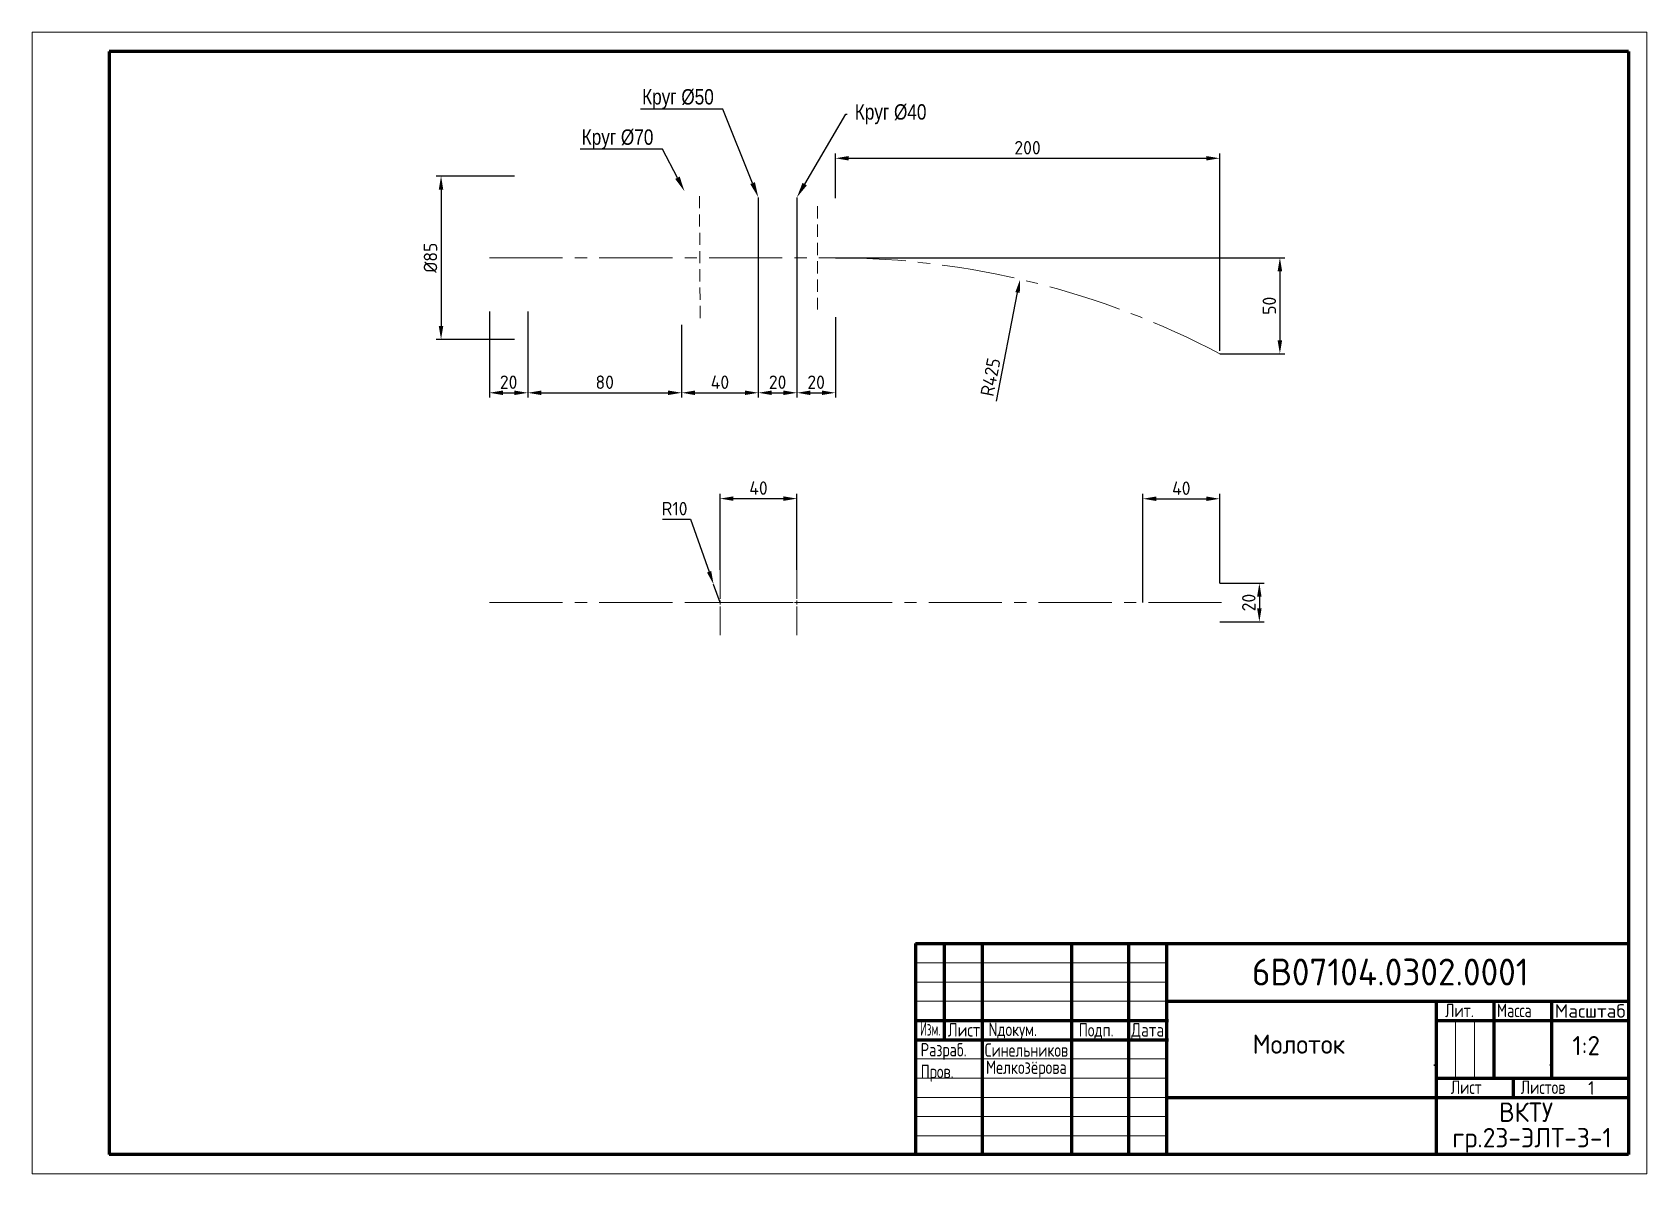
# Paper-space layout 'Layout1' of a CAD drawing. Extents: x 216 to 636, y -107 to 190.
import ezdxf
from ezdxf import colors
from ezdxf.entities.mleader import LeaderData, LeaderLine
from ezdxf.enums import TextEntityAlignment as Align
from ezdxf.math import Vec2, Vec3

# ---------------------------------------------------------------- set-up
doc = ezdxf.new("R2010")
doc.units = 0
doc.linetypes.add('CENTER2', pattern=[28.575, 19.05, -3.175, 3.175, -3.175])
doc.linetypes.add('невидимая2', pattern=[4.7625, 3.175, -1.5875])
doc.layers.get('DEFPOINTS').update_dxf_attribs({"linetype": 'CONTINUOUS'})
for name, color, linetype, lineweight in [('КОНТУР', 7, 'CONTINUOUS', 60), ('НЕВИДИМЫЙ', 116, 'невидимая2', 20), ('ОСИ', 14, 'CENTER2', 20), ('РАЗМЕРЫ', 164, 'CONTINUOUS', 20)]:
    doc.layers.add(name, color=color, linetype=linetype, lineweight=lineweight)
doc.styles.add('RUSS', font='GOST_B.TTF')
doc.styles.get("Standard").update_dxf_attribs({"font": 'arial.ttf', "width": 0.8})
doc.dimstyles.new('2', dxfattribs={"dimtxt": 3.5, "dimasz": 3.5, "dimexe": 1.25, "dimexo": 0, "dimgap": 1, "dimtad": 1, "dimtoh": 1, "dimdec": 0, "dimlfac": 2, "dimdsep": 46, "dimlunit": 6, "dimtxsty": 'RUSS', "dimcen": 0, "dimadec": 0, "dimazin": 0, "dimtfac": 1, "dimtdec": 0, "dimtmove": 0, "dimatfit": 3, "dimfxl": 1, "dimtolj": 1, "dimtzin": 0, "dimarcsym": 0})

# ---------------------------------------------------------------- blocks, each defined once
blk = doc.blocks.new('*D55')
at = {"layer": 'DEFPOINTS', "color": 0, "transparency": 16777216}
for p in [(473.39, 125.66), (432.34, -86.28)]:
    blk.add_point(p, dxfattribs=at)
at = {"layer": 'РАЗМЕРЫ', "color": 0, "lineweight": -2, "transparency": 16777216}
blk.add_line((467.25, 93.95), (472.72, 122.22), dxfattribs=at)
at = {"layer": 'РАЗМЕРЫ', "color": 0, "transparency": 16777216}
blk.add_solid([(472.15, 122.33), (473.29, 122.11), (473.39, 125.66)], dxfattribs=at)
at = {"layer": 'РАЗМЕРЫ', "color": 0, "transparency": 16777216, "insert": (465.66, 100.22), "char_height": 3.5, "attachment_point": 5, "rotation": 79.0397, "style": 'RUSS'}
blk.add_mtext('\\A1;R425', dxfattribs=at)
blk = doc.blocks.new('*D56')
at = {"layer": 'DEFPOINTS', "color": 0, "transparency": 16777216}
for p in [(425.31, 131.27), (525.31, 106.27), (540.96, 106.27)]:
    blk.add_point(p, dxfattribs=at)
at = {"layer": 'РАЗМЕРЫ', "color": 0, "lineweight": -2, "transparency": 16777216}
for p, q in [((425.31, 131.27), (542.21, 131.27)), ((540.96, 127.77), (540.96, 109.77)), ((525.31, 106.27), (542.21, 106.27))]:
    blk.add_line(p, q, dxfattribs=at)
at = {"layer": 'РАЗМЕРЫ', "color": 0, "transparency": 16777216}
for points in [[(540.37, 127.77), (541.54, 127.77), (540.96, 131.27)], [(540.37, 109.77), (541.54, 109.77), (540.96, 106.27)]]:
    blk.add_solid(points, dxfattribs=at)
at = {"layer": 'РАЗМЕРЫ', "color": 0, "transparency": 16777216, "insert": (538.21, 118.77), "char_height": 3.5, "attachment_point": 5, "rotation": 90, "style": 'RUSS'}
blk.add_mtext('\\A1;50', dxfattribs=at)
blk = doc.blocks.new('*D57')
at = {"layer": 'DEFPOINTS', "color": 0, "transparency": 16777216}
for p in [(525.31, 157.15), (425.31, 146.77), (525.31, 107.02)]:
    blk.add_point(p, dxfattribs=at)
at = {"layer": 'РАЗМЕРЫ', "color": 0, "lineweight": -2, "transparency": 16777216}
for p, q in [((425.31, 146.77), (425.31, 158.4)), ((428.81, 157.15), (521.81, 157.15)), ((525.31, 107.02), (525.31, 158.4))]:
    blk.add_line(p, q, dxfattribs=at)
at = {"layer": 'РАЗМЕРЫ', "color": 0, "transparency": 16777216}
for points in [[(428.81, 157.73), (428.81, 156.56), (425.31, 157.15)], [(521.81, 157.73), (521.81, 156.56), (525.31, 157.15)]]:
    blk.add_solid(points, dxfattribs=at)
at = {"layer": 'РАЗМЕРЫ', "color": 0, "transparency": 16777216, "insert": (475.31, 159.9), "char_height": 3.5, "attachment_point": 5, "style": 'RUSS'}
blk.add_mtext('\\A1;200', dxfattribs=at)
blk = doc.blocks.new('*D58')
at = {"layer": 'DEFPOINTS', "color": 0, "transparency": 16777216}
for p in [(341.81, 152.52), (322.73, 110.02), (341.81, 110.02)]:
    blk.add_point(p, dxfattribs=at)
at = {"layer": 'РАЗМЕРЫ', "color": 0, "lineweight": -2, "transparency": 16777216}
for p, q in [((341.81, 152.52), (321.48, 152.52)), ((322.73, 149.02), (322.73, 113.52)), ((341.81, 110.02), (321.48, 110.02))]:
    blk.add_line(p, q, dxfattribs=at)
at = {"layer": 'РАЗМЕРЫ', "color": 0, "transparency": 16777216}
for points in [[(322.14, 149.02), (323.31, 149.02), (322.73, 152.52)], [(322.14, 113.52), (323.31, 113.52), (322.73, 110.02)]]:
    blk.add_solid(points, dxfattribs=at)
at = {"layer": 'РАЗМЕРЫ', "color": 0, "transparency": 16777216, "insert": (319.98, 131.27), "char_height": 3.5, "attachment_point": 5, "rotation": 90, "style": 'RUSS'}
blk.add_mtext('\\A1;%%C85', dxfattribs=at)
blk = doc.blocks.new('*D59')
at = {"layer": 'DEFPOINTS', "color": 0, "transparency": 16777216}
for p in [(335.31, 117.3), (345.31, 117.3), (345.31, 96.13)]:
    blk.add_point(p, dxfattribs=at)
at = {"layer": 'РАЗМЕРЫ', "color": 0, "lineweight": -2, "transparency": 16777216}
for p, q in [((335.31, 117.3), (335.31, 94.88)), ((345.31, 117.3), (345.31, 94.88)), ((338.81, 96.13), (341.81, 96.13))]:
    blk.add_line(p, q, dxfattribs=at)
at = {"layer": 'РАЗМЕРЫ', "color": 0, "transparency": 16777216}
for points in [[(338.81, 96.71), (338.81, 95.54), (335.31, 96.13)], [(341.81, 96.71), (341.81, 95.54), (345.31, 96.13)]]:
    blk.add_solid(points, dxfattribs=at)
at = {"layer": 'РАЗМЕРЫ', "color": 0, "transparency": 16777216, "insert": (340.31, 98.88), "char_height": 3.5, "attachment_point": 5, "style": 'RUSS'}
blk.add_mtext('\\A1;20', dxfattribs=at)
blk = doc.blocks.new('*D60')
at = {"layer": 'DEFPOINTS', "color": 0, "transparency": 16777216}
for p in [(345.31, 117.3), (385.31, 113.77), (385.31, 96.13)]:
    blk.add_point(p, dxfattribs=at)
at = {"layer": 'РАЗМЕРЫ', "color": 0, "lineweight": -2, "transparency": 16777216}
for p, q in [((345.31, 117.3), (345.31, 94.88)), ((385.31, 113.77), (385.31, 94.88)), ((348.81, 96.13), (381.81, 96.13))]:
    blk.add_line(p, q, dxfattribs=at)
at = {"layer": 'РАЗМЕРЫ', "color": 0, "transparency": 16777216}
for points in [[(348.81, 96.71), (348.81, 95.54), (345.31, 96.13)], [(381.81, 96.71), (381.81, 95.54), (385.31, 96.13)]]:
    blk.add_solid(points, dxfattribs=at)
at = {"layer": 'РАЗМЕРЫ', "color": 0, "transparency": 16777216, "insert": (365.31, 98.88), "char_height": 3.5, "attachment_point": 5, "style": 'RUSS'}
blk.add_mtext('\\A1;80', dxfattribs=at)
blk = doc.blocks.new('*D61')
at = {"layer": 'DEFPOINTS', "color": 0, "transparency": 16777216}
for p in [(405.27, 120.11), (385.31, 113.77), (405.27, 96.13)]:
    blk.add_point(p, dxfattribs=at)
at = {"layer": 'РАЗМЕРЫ', "color": 0, "lineweight": -2, "transparency": 16777216}
for p, q in [((405.27, 120.11), (405.27, 94.88)), ((385.31, 113.77), (385.31, 94.88)), ((388.81, 96.13), (401.77, 96.13))]:
    blk.add_line(p, q, dxfattribs=at)
at = {"layer": 'РАЗМЕРЫ', "color": 0, "transparency": 16777216}
for points in [[(388.81, 96.71), (388.81, 95.54), (385.31, 96.13)], [(401.77, 96.71), (401.77, 95.54), (405.27, 96.13)]]:
    blk.add_solid(points, dxfattribs=at)
at = {"layer": 'РАЗМЕРЫ', "color": 0, "transparency": 16777216, "insert": (395.29, 98.88), "char_height": 3.5, "attachment_point": 5, "style": 'RUSS'}
blk.add_mtext('\\A1;40', dxfattribs=at)
blk = doc.blocks.new('*D62')
at = {"layer": 'DEFPOINTS', "color": 0, "transparency": 16777216}
for p in [(405.27, 146.98), (415.31, 146.98), (415.31, 96.13)]:
    blk.add_point(p, dxfattribs=at)
at = {"layer": 'РАЗМЕРЫ', "color": 0, "lineweight": -2, "transparency": 16777216}
for p, q in [((405.27, 146.98), (405.27, 94.88)), ((415.31, 146.98), (415.31, 94.88)), ((408.77, 96.13), (411.81, 96.13))]:
    blk.add_line(p, q, dxfattribs=at)
at = {"layer": 'РАЗМЕРЫ', "color": 0, "transparency": 16777216}
for points in [[(408.77, 96.71), (408.77, 95.54), (405.27, 96.13)], [(411.81, 96.71), (411.81, 95.54), (415.31, 96.13)]]:
    blk.add_solid(points, dxfattribs=at)
at = {"layer": 'РАЗМЕРЫ', "color": 0, "transparency": 16777216, "insert": (410.29, 98.88), "char_height": 3.5, "attachment_point": 5, "style": 'RUSS'}
blk.add_mtext('\\A1;20', dxfattribs=at)
blk = doc.blocks.new('*D63')
at = {"layer": 'DEFPOINTS', "color": 0, "transparency": 16777216}
for p in [(415.31, 120.11), (425.31, 115.77), (425.31, 96.13)]:
    blk.add_point(p, dxfattribs=at)
at = {"layer": 'РАЗМЕРЫ', "color": 0, "lineweight": -2, "transparency": 16777216}
for p, q in [((415.31, 120.11), (415.31, 94.88)), ((425.31, 115.77), (425.31, 94.88)), ((418.81, 96.13), (421.81, 96.13))]:
    blk.add_line(p, q, dxfattribs=at)
at = {"layer": 'РАЗМЕРЫ', "color": 0, "transparency": 16777216}
for points in [[(418.81, 96.71), (418.81, 95.54), (415.31, 96.13)], [(421.81, 96.71), (421.81, 95.54), (425.31, 96.13)]]:
    blk.add_solid(points, dxfattribs=at)
at = {"layer": 'РАЗМЕРЫ', "color": 0, "transparency": 16777216, "insert": (420.31, 98.88), "char_height": 3.5, "attachment_point": 5, "style": 'RUSS'}
blk.add_mtext('\\A1;20', dxfattribs=at)
blk = doc.blocks.new('*U65')
at = {"layer": 'ОСИ', "color": 0, "linetype": 'CENTER2', "transparency": 16777216}
for p, q in [((0, 1), (0, 8.5)), ((-8.5, 0), (-1, 0)), ((1, 0), (8.5, 0)), ((0, -8.5), (0, -1))]:
    blk.add_line(p, q, dxfattribs=at)
at = {"layer": 'ОСИ', "color": 0, "linetype": 'Continuous', "transparency": 16777216}
for p, q in [((-0.5, 0), (0.5, 0)), ((0, -0.5), (0, 0.5))]:
    blk.add_line(p, q, dxfattribs=at)
blk = doc.blocks.new('*U66')
at = {"layer": 'ОСИ', "color": 0, "linetype": 'CENTER2', "transparency": 16777216}
for p, q in [((0, 1), (0, 8.5)), ((-8.5, 0), (-1, 0)), ((1, 0), (8.5, 0)), ((0, -8.5), (0, -1))]:
    blk.add_line(p, q, dxfattribs=at)
at = {"layer": 'ОСИ', "color": 0, "linetype": 'Continuous', "transparency": 16777216}
for p, q in [((-0.5, 0), (0.5, 0)), ((0, -0.5), (0, 0.5))]:
    blk.add_line(p, q, dxfattribs=at)
blk = doc.blocks.new('*D73')
at = {"layer": 'DEFPOINTS', "color": 0, "transparency": 16777216}
for p in [(525.31, 46.55), (525.31, 36.55), (535.62, 36.55)]:
    blk.add_point(p, dxfattribs=at)
at = {"layer": 'РАЗМЕРЫ', "color": 0, "lineweight": -2, "transparency": 16777216}
for p, q in [((525.31, 46.55), (536.87, 46.55)), ((535.62, 43.05), (535.62, 40.05)), ((525.31, 36.55), (536.87, 36.55))]:
    blk.add_line(p, q, dxfattribs=at)
at = {"layer": 'РАЗМЕРЫ', "color": 0, "transparency": 16777216}
for points in [[(535.03, 43.05), (536.2, 43.05), (535.62, 46.55)], [(535.03, 40.05), (536.2, 40.05), (535.62, 36.55)]]:
    blk.add_solid(points, dxfattribs=at)
at = {"layer": 'РАЗМЕРЫ', "color": 0, "transparency": 16777216, "insert": (532.87, 41.55), "char_height": 3.5, "attachment_point": 5, "rotation": 90, "style": 'RUSS'}
blk.add_mtext('\\A1;20', dxfattribs=at)
blk = doc.blocks.new('*D74')
at = {"layer": 'DEFPOINTS', "color": 0, "transparency": 16777216}
for p in [(525.31, 68.55), (525.31, 46.55), (505.31, 41.55)]:
    blk.add_point(p, dxfattribs=at)
at = {"layer": 'РАЗМЕРЫ', "color": 0, "lineweight": -2, "transparency": 16777216}
for p, q in [((505.31, 41.55), (505.31, 69.8)), ((508.81, 68.55), (521.81, 68.55)), ((525.31, 46.55), (525.31, 69.8))]:
    blk.add_line(p, q, dxfattribs=at)
at = {"layer": 'РАЗМЕРЫ', "color": 0, "transparency": 16777216}
for points in [[(508.81, 69.14), (508.81, 67.97), (505.31, 68.55)], [(521.81, 69.14), (521.81, 67.97), (525.31, 68.55)]]:
    blk.add_solid(points, dxfattribs=at)
at = {"layer": 'РАЗМЕРЫ', "color": 0, "transparency": 16777216, "insert": (515.31, 71.3), "char_height": 3.5, "attachment_point": 5, "style": 'RUSS'}
blk.add_mtext('\\A1;40', dxfattribs=at)
blk = doc.blocks.new('*D75')
at = {"layer": 'DEFPOINTS', "color": 0, "transparency": 16777216}
for p in [(393.64, 46.26), (395.31, 41.55)]:
    blk.add_point(p, dxfattribs=at)
at = {"layer": 'РАЗМЕРЫ', "color": 0, "lineweight": -2, "transparency": 16777216}
for p, q in [((380.38, 63.24), (387.61, 63.24)), ((387.61, 63.24), (392.47, 49.56)), ((395.31, 41.55), (393.64, 46.26))]:
    blk.add_line(p, q, dxfattribs=at)
at = {"layer": 'РАЗМЕРЫ', "color": 0, "transparency": 16777216}
blk.add_solid([(393.02, 49.76), (391.92, 49.37), (393.64, 46.26)], dxfattribs=at)
at = {"layer": 'РАЗМЕРЫ', "color": 0, "transparency": 16777216, "insert": (383.49, 65.99), "char_height": 3.5, "attachment_point": 5, "style": 'RUSS'}
blk.add_mtext('\\A1;R10', dxfattribs=at)
blk = doc.blocks.new('*D76')
at = {"layer": 'DEFPOINTS', "color": 0, "transparency": 16777216}
for p in [(415.31, 68.59), (395.31, 50.05), (415.31, 50.05)]:
    blk.add_point(p, dxfattribs=at)
at = {"layer": 'РАЗМЕРЫ', "color": 0, "lineweight": -2, "transparency": 16777216}
for p, q in [((395.31, 50.05), (395.31, 69.84)), ((398.81, 68.59), (411.81, 68.59)), ((415.31, 50.05), (415.31, 69.84))]:
    blk.add_line(p, q, dxfattribs=at)
at = {"layer": 'РАЗМЕРЫ', "color": 0, "transparency": 16777216}
for points in [[(398.81, 69.18), (398.81, 68.01), (395.31, 68.59)], [(411.81, 69.18), (411.81, 68.01), (415.31, 68.59)]]:
    blk.add_solid(points, dxfattribs=at)
at = {"layer": 'РАЗМЕРЫ', "color": 0, "transparency": 16777216, "insert": (405.31, 71.34), "char_height": 3.5, "attachment_point": 5, "style": 'RUSS'}
blk.add_mtext('\\A1;40', dxfattribs=at)

psp = doc.layouts.get("Layout1")

# ---------------------------------------------------------------- linework, layer by layer
at = {"layer": 'КОНТУР', "lineweight": 20}
for p, q in [((216.39, 189.93), (216.39, -107.07)), ((636.39, 189.93), (216.39, 189.93)), ((636.39, -107.07), (636.39, 189.93)), ((446.61, -52.21), (511.61, -52.21)), ((446.61, -57.21), (511.61, -57.21)), ((446.61, -62.21), (511.61, -62.21)), ((586.61, -67.21), (586.61, -82.21)), ((591.61, -67.21), (591.61, -82.21)), ((446.61, -77.21), (511.61, -77.21)), ((446.61, -82.21), (511.61, -82.21)), ((446.61, -87.21), (511.61, -87.21)), ((446.61, -92.21), (511.61, -92.21)), ((446.61, -97.21), (511.61, -97.21)), ((216.39, -107.07), (636.39, -107.07))]:
    psp.add_line(p, q, dxfattribs=at)
at = {"layer": 'КОНТУР', "lineweight": 60}
for p, q in [((631.61, 184.93), (236.39, 184.93)), ((236.39, 184.93), (236.39, -102.07)), ((631.61, 184.93), (631.61, -102.07)), ((446.15, -47.21), (631.61, -47.21)), ((453.61, -47.21), (453.61, -72.64)), ((463.49, -47.21), (463.49, -102.32)), ((486.75, -47.21), (486.75, -102.32)), ((501.61, -47.21), (501.61, -72.21)), ((511.45, -47.21), (511.45, -102.32)), ((511.45, -62.21), (631.61, -62.21)), ((581.59, -62.21), (581.59, -101.85)), ((596.61, -62.21), (596.61, -82.21)), ((611.61, -62.21), (611.61, -82.53)), ((446.61, -67.21), (511.98, -67.21)), ((446.61, -72.21), (511.98, -72.21)), ((511.45, -87.21), (631.61, -87.21)), ((631.61, -102.07), (236.39, -102.07))]:
    psp.add_line(p, q, dxfattribs=at)
at = {"layer": 'КОНТУР', "lineweight": 25}
for p, q in [((236.39, -102.07), (236.39, -47.07)), ((501.61, -72.21), (501.61, -72.21)), ((236.39, -102.07), (421.61, -102.07))]:
    psp.add_line(p, q, dxfattribs=at)
at = {"layer": 'КОНТУР'}
for p, q in [((446.15, -47.21), (446.15, -102.07)), ((501.61, -67.21), (501.61, -67.21)), ((501.61, -67.21), (501.61, -102.21)), ((581.61, -67.21), (631.57, -67.21)), ((581.61, -82.21), (631.57, -82.21)), ((601.61, -82.21), (601.61, -87.21)), ((291.61, -102.07), (291.61, -102.07))]:
    psp.add_line(p, q, dxfattribs=at)
at = {"layer": 'КОНТУР', "linetype": 'ByBlock'}
for p, q in [((581.45, -78.98), (581.45, -78.61)), ((596.71, -80.13), (596.71, -78.61)), ((596.71, -80.13), (596.71, -78.61)), ((611.51, -78.6), (611.51, -78.97)), ((611.51, -78.6), (611.51, -78.97))]:
    psp.add_line(p, q, dxfattribs=at)
at = {"layer": 'НЕВИДИМЫЙ'}
for p, q in [((389.96, 147.3), (390.14, 115.34)), ((420.66, 144.66), (420.66, 117.78))]:
    psp.add_line(p, q, dxfattribs=at)
at = {"layer": 'ОСИ'}
for p, q in [((335.31, 131.27), (425.31, 131.27)), ((335.31, 41.55), (526.09, 41.55))]:
    psp.add_line(p, q, dxfattribs=at)
psp.add_arc((424.46, -84.6), 215.88, 62.1515, 89.776, dxfattribs=at)

# ---------------------------------------------------------------- block references
at = {"layer": 'ОСИ', "linetype": 'CENTER2'}
for name, p in [('*U65', (395.31, 41.55)), ('*U66', (415.31, 41.55))]:
    psp.add_blockref(name, p, dxfattribs=at)

# ---------------------------------------------------------------- texts
at = {"layer": 'КОНТУР', "style": 'RUSS'}
for s, height, p in [('6В07104.0302.0001', 7, (533.66, -58.09)), ('Молоток', 5, (533.87, -75.86)), ('1:2', 4.997, (617.05, -76.24))]:
    psp.add_text(s, height=height, dxfattribs=at).set_placement(p)
at = {"layer": 'КОНТУР', "style": 'RUSS', "width": 0.8}
for s, p in [('Лит.', (583.93, -66.34)), ('Масса', (597.43, -66.34)), ('Nдокум.', (465.17, -71.26)), ('Подп.', (488.64, -71.39)), ('Разраб.', (447.5, -76.56)), ('Пров.', (447.5, -82.22))]:
    psp.add_text(s, height=3.5, dxfattribs=at).set_placement(p)
at = {"layer": 'КОНТУР', "style": 'RUSS'}
for s, width, p, p2 in [('Масштаб', 0.984603, (612.45, -66.47), (630.88, -66.47)), ('Изм.', 0.599806, (447.37, -71.14), (452.67, -71.14)), ('Лист', 0.813309, (454.57, -71.39), (463.02, -71.39)), ('Дата', 0.773685, (502.27, -71.39), (510.85, -71.39)), ('Синельников', 0.812882, (464.17, -76.64), (485.86, -76.64)), ('Мелкозёрова', 0.773137, (464.49, -81.11), (485.52, -81.11))]:
    psp.add_text(s, height=3.5, dxfattribs=dict(at, width=width)).set_placement(p, p2, align=Align.FIT)
at = {"layer": 'КОНТУР', "lineweight": 60, "ltscale": 0.8, "style": 'RUSS', "width": 0.8}
psp.add_text('Лист', height=3.5, dxfattribs=at).set_placement((585.42, -86.31))
at = {"layer": 'КОНТУР', "ltscale": 0.8, "style": 'RUSS', "width": 0.8}
psp.add_text('Листов', height=3.5, dxfattribs=at).set_placement((603.62, -86.31))
at = {"layer": 'КОНТУР', "style": 'RUSS'}
for s, height, p in [('1', 3.52, (622.01, -86.51)), ('ВКТУ ', 5.046, (606.55, -93.59)), ('гр.23-ЭЛТ-3-1', 5.0461, (606.55, -100.21))]:
    psp.add_text(s, height=height, dxfattribs=at).set_placement(p, align=Align.CENTER)

# ---------------------------------------------------------------- dimensions: what is measured, and where the dimension line sits
at = {"layer": 'РАЗМЕРЫ'}
for base, p1, p2, picture, middle in [((525.31, 157.15), (425.31, 146.77), (525.31, 107.02), '*D57', (475.31, 159.9)), ((345.31, 96.13), (335.31, 117.3), (345.31, 117.3), '*D59', (340.31, 98.88)), ((415.31, 68.59), (395.31, 50.05), (415.31, 50.05), '*D76', (405.31, 71.34)), ((525.31, 68.55), (505.31, 41.55), (525.31, 46.55), '*D74', (515.31, 71.3))]:
    dim = psp.add_linear_dim(base=base, p1=p1, p2=p2, dimstyle='2', dxfattribs=at)
    dim.commit()
    dim.dimension.update_dxf_attribs({"geometry": picture, "text_midpoint": middle})
dim = psp.add_linear_dim(base=(322.73, 110.02), p1=(341.81, 152.52), p2=(341.81, 110.02), angle=90, text='%%C<>', dimstyle='2', dxfattribs=at)
dim.commit()
dim.dimension.update_dxf_attribs({"geometry": '*D58', "text_midpoint": (319.98, 131.27)})
for base, p1, p2, picture, middle in [((415.31, 96.13), (405.27, 146.98), (415.31, 146.98), '*D62', (410.29, 98.88)), ((405.27, 96.13), (385.31, 113.77), (405.27, 120.11), '*D61', (395.29, 98.88)), ((425.31, 96.13), (415.31, 120.11), (425.31, 115.77), '*D63', (420.31, 98.88)), ((385.31, 96.13), (345.31, 117.3), (385.31, 113.77), '*D60', (365.31, 98.88))]:
    dim = psp.add_linear_dim(base=base, p1=p1, p2=p2, dimstyle='2', override={"dimtmove": 1}, dxfattribs=at)
    dim.commit()
    dim.dimension.update_dxf_attribs({"geometry": picture, "text_midpoint": middle})
for base, p1, p2, picture, middle in [((540.96, 106.27), (425.31, 131.27), (525.31, 106.27), '*D56', (538.21, 118.77)), ((535.62, 36.55), (525.31, 46.55), (525.31, 36.55), '*D73', (532.87, 41.55))]:
    dim = psp.add_linear_dim(base=base, p1=p1, p2=p2, angle=90, dimstyle='2', dxfattribs=at)
    dim.commit()
    dim.dimension.update_dxf_attribs({"geometry": picture, "text_midpoint": middle})
dim = psp.add_radius_dim(center=(432.34, -86.28), mpoint=(473.39, 125.66), text='R425', dimstyle='2', dxfattribs=at)
dim.commit()
dim.dimension.update_dxf_attribs({"geometry": '*D55', "text_midpoint": (468.36, 99.69), "dimtype": 164})
dim = psp.add_radius_dim(center=(395.31, 41.55), mpoint=(393.64, 46.26), dimstyle='2', dxfattribs=at)
dim.commit()
dim.dimension.update_dxf_attribs({"geometry": '*D75', "text_midpoint": (383.49, 63.24), "dimtype": 164})

# ---------------------------------------------------------------- leaders
ml = psp.add_multileader_mtext('Standard', dxfattribs=at)
ml.set_content('Круг %%C50', color=256)
ml.set_leader_properties()
ml.build(insert=Vec2(0, 0))
ml.multileader.update_dxf_attribs({"text_right_attachment_type": 6, "dogleg_length": 0.36})
ctx = ml.context
ctx.base_point, ctx.plane_origin = Vec3(373.61, 172.55), Vec3(405.27, 146.98)
ctx.right_attachment, ctx.text_align_type = 6, 2
notes = []
notes.append((ctx, [(0, (1, 1, 0), (396.05, 169.96), (-1, 0), 0.36, [(0, [(405.27, 146.98)], 0, [])])]))
ctx.mtext.insert, ctx.mtext.alignment, ctx.mtext.flow_direction = Vec3(393.69, 175.14), 3, 5
ml = psp.add_multileader_mtext('Standard', dxfattribs=at)
ml.set_content('Круг %%C40', color=256)
ml.set_leader_properties()
ml.build(insert=Vec2(0, 0))
ml.multileader.update_dxf_attribs({"text_right_attachment_type": 6, "dogleg_length": 0.36})
ctx = ml.context
ctx.base_point, ctx.plane_origin = Vec3(428.37, 168.62), Vec3(415.31, 146.98)
ctx.right_attachment = 6
notes.append((ctx, [(1, (1, 1, 0), (428.01, 168.62), (1, 0), 0.36, [(0, [(415.31, 146.98)], 0, [])])]))
ctx.mtext.insert, ctx.mtext.flow_direction = Vec3(430.37, 171.21), 5
ml = psp.add_multileader_mtext('Standard', dxfattribs=at)
ml.set_content('Круг %%C70', color=256)
ml.set_leader_properties()
ml.build(insert=Vec2(0, 0))
ml.multileader.update_dxf_attribs({"text_right_attachment_type": 6, "dogleg_length": 0.36})
ctx = ml.context
ctx.base_point, ctx.plane_origin = Vec3(357.89, 162.07), Vec3(386.08, 148.54)
ctx.right_attachment, ctx.text_align_type = 6, 2
notes.append((ctx, [(0, (1, 1, 0), (380.33, 159.48), (-1, 0), 0.36, [(0, [(386.08, 148.54)], 0, [])])]))
ctx.mtext.insert, ctx.mtext.alignment, ctx.mtext.flow_direction = Vec3(377.97, 164.66), 3, 5
for ctx, leaders in notes:
    for number, flags, end, landing, length, lines in leaders:
        leader = LeaderData()
        leader.index, (leader.has_last_leader_line, leader.has_dogleg_vector, leader.attachment_direction) = number, flags
        leader.last_leader_point, leader.dogleg_vector, leader.dogleg_length = Vec3(end), Vec3(landing), length
        for number, points, colour, breaks in lines:
            line = LeaderLine()
            line.index, line.vertices, line.color, line.breaks = number, Vec3.list(points), colors.encode_raw_color(colour), breaks
            leader.lines.append(line)
        ctx.leaders.append(leader)

# ---------------------------------------------------------------- viewports
at = {"layer": 'ОСИ', "view_target_point": (210, 148.5)}
psp.add_viewport(center=(426.39, 41.43), size=(420, 297), view_center_point=(32172.61, -1542.11), view_height=21065.3558, dxfattribs=at)

doc.saveas('drawing.dxf')
